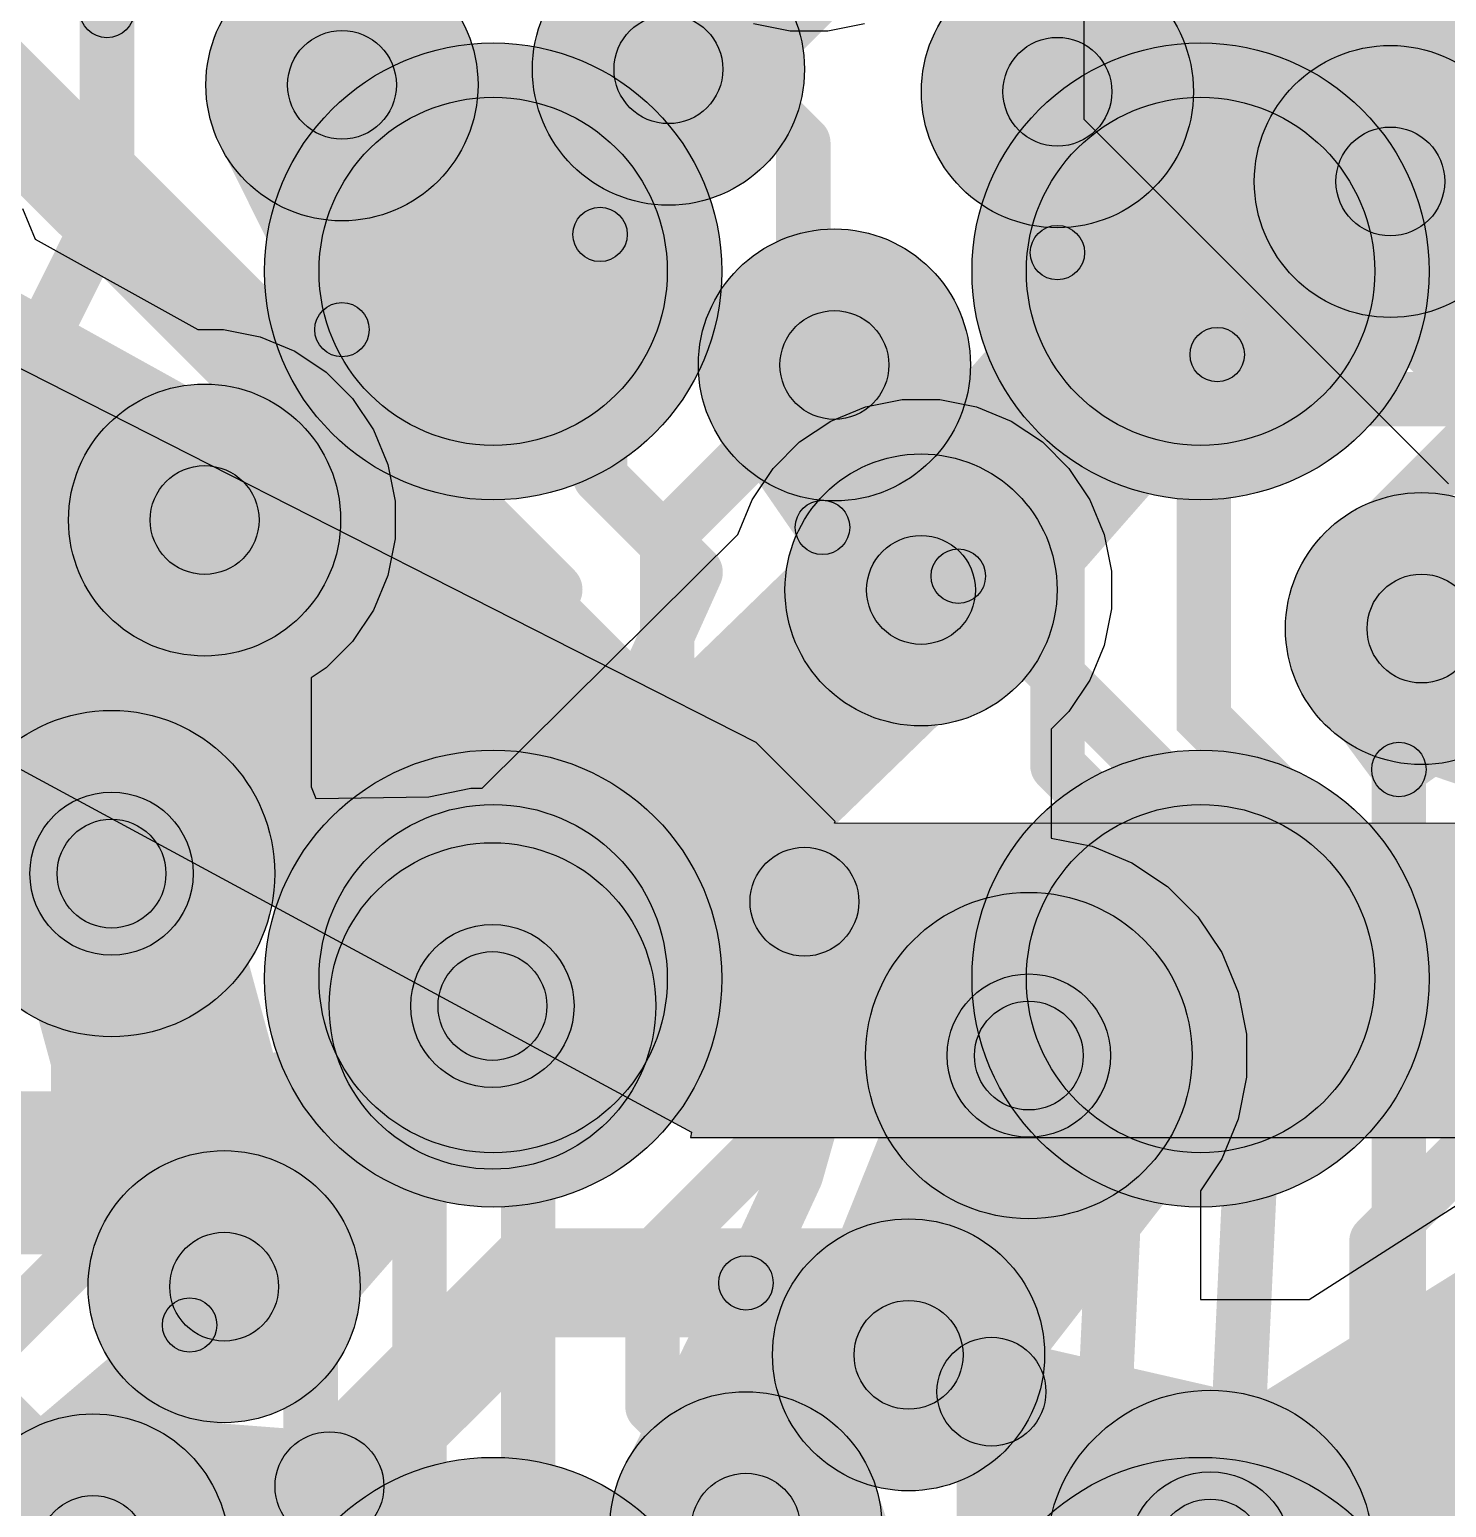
# Model space of a CAD drawing. Extents: x -8.7 to 8.7, y -8.7 to 8.7.
# Drawn here: x -4.976 to -3.674, y -6.986 to -5.628 of the extents above; entities that cross this region are included whole.
import ezdxf

# ---------------------------------------------------------------- set-up
doc = ezdxf.new("R2010")
doc.units = 0
doc.header["$MEASUREMENT"] = 0
doc.layers.get('0').update_dxf_attribs({"color": 1, "linetype": 'CONTINUOUS'})
for name, color, linetype in [('BOTTOMSOLDERMASK', 111, 'CONTINUOUS'), ('DRILL_1', 232, 'CONTINUOUS'), ('DRILL_2', 3, 'CONTINUOUS'), ('DRILL_3', 254, 'CONTINUOUS'), ('L01', 3, 'CONTINUOUS'), ('L02', 241, 'CONTINUOUS'), ('L03', 151, 'CONTINUOUS'), ('L04', 1, 'CONTINUOUS'), ('TOPSOLDERMASK', 4, 'CONTINUOUS')]:
    doc.layers.add(name, color=color, linetype=linetype)

# ---------------------------------------------------------------- blocks, each defined once
blk = doc.blocks.new('_DCODE_19')
h = blk.add_hatch(color=256)
edge = h.paths.add_edge_path()
edge.add_arc((0, 0), 0.16, 0, 360)
blk.add_circle((0, 0), 0.16)
blk = doc.blocks.new('_DCODE_20')
h = blk.add_hatch(color=256)
edge = h.paths.add_edge_path()
edge.add_arc((0, 0), 0.05, 0, 360)
blk.add_circle((0, 0), 0.05)
blk = doc.blocks.new('_DCODE_21')
h = blk.add_hatch(color=256)
edge = h.paths.add_edge_path()
edge.add_arc((0, 0), 0.075, 0, 360)
blk.add_circle((0, 0), 0.075)
blk = doc.blocks.new('_DCODE_24')
h = blk.add_hatch(color=256)
edge = h.paths.add_edge_path()
edge.add_arc((0, 0), 0.025, 0, 360)
blk.add_circle((0, 0), 0.025)
blk = doc.blocks.new('FINGER_100X250OBR_L01')
at = {"const_width": 0.04}
for points in [[(0.02, 0.035, 1), (-0.02, 0.035, 1)], [(0.02, -0.035, 1), (-0.02, -0.035, 1)]]:
    blk.add_lwpolyline(points, format="xyb", close=True, dxfattribs=at)
at = {"const_width": 0.08}
blk.add_lwpolyline([(0, -0.035), (0, 0.035)], dxfattribs=at)
blk = doc.blocks.new('_DCODE_23')
h = blk.add_hatch(color=256)
edge = h.paths.add_edge_path()
edge.add_arc((0, 0), 0.125, 0, 360)
blk.add_circle((0, 0), 0.125)
blk = doc.blocks.new('_DCODE_40')
h = blk.add_hatch(color=256)
edge = h.paths.add_edge_path()
edge.add_arc((0, 0), 0.15, 0, 360)
blk.add_circle((0, 0), 0.15)
blk = doc.blocks.new('_DCODE_47')
h = blk.add_hatch(color=256)
edge = h.paths.add_edge_path()
edge.add_arc((0, 0), 0.21, 0, 360)
blk.add_circle((0, 0), 0.21)
blk = doc.blocks.new('FINGER_100X250OBR_TOPSOLDERMASK')
at = {"const_width": 0.12}
for points in [[(0.06, 0.025, 1), (-0.06, 0.025, 1)], [(0.06, -0.025, 1), (-0.06, -0.025, 1)]]:
    blk.add_lwpolyline(points, format="xyb", close=True, dxfattribs=at)
at = {"const_width": 0.24}
blk.add_lwpolyline([(0, -0.025), (0, 0.025)], dxfattribs=at)

msp = doc.modelspace()

# ---------------------------------------------------------------- hatches: boundary and pattern name
at = {"layer": 'TOPSOLDERMASK'}
msp.add_hatch(color=256, dxfattribs=at).paths.add_polyline_path([(-5.82213, 5.85628), (-5.94736, 5.8366), (-6.62182, 4.80612), (-6.62004, 4.71309), (-6.61635, 4.71188), (-6.61641, 3.82778), (-6.6466, 3.82778), (-6.6471, -4.03837), (-6.61589, -4.03837), (-6.61592, -4.52879), (-6.6172, -4.52906), (-6.6172, -4.60695), (-5.86027, -5.83361), (-4.36774, -6.64124), (-4.36859, -6.64603), (4.07308, -6.64657), (4.06789, -6.61715), (5.53415, -5.73635), (5.53766, -5.63462), (5.44294, -5.50658), (5.34647, -5.50307), (3.90162, -6.35761), (-4.2364, -6.35707), (-4.2357, -6.35554), (-4.30835, -6.28289), (-5.6105, -5.62135), (-6.32696, -4.48393), (-6.32692, -3.89874), (-6.35709, -3.90406), (-6.35708, -3.78827), (-6.36165, -3.76533), (-6.36165, -3.73085), (-6.35708, -3.70789), (-6.35669, 2.45571), (-6.36163, 2.48054), (-6.36163, 2.51502), (-6.35668, 2.53988), (-6.35661, 3.72058), (-6.32642, 3.72058), (-6.32641, 3.88905), (-6.33143, 3.91427), (-6.33143, 3.94875), (-6.3264, 3.974), (-6.32636, 4.63291), (-6.32689, 4.63316), (-5.70048, 5.65949), (-5.70048, 5.75788)])

# ---------------------------------------------------------------- linework, layer by layer
at = {"layer": 'L01', "const_width": 0.025}
for points in [[(-4.89236, -5.61024, 1), (-4.91736, -5.61024, 1)], [(-4.89236, -5.79158, 1), (-4.91736, -5.79158, 1)], [(-4.89236, -5.79158, 1), (-4.91736, -5.79158, 1)], [(-4.43927, -5.81605, 1), (-4.46427, -5.81605, 1)], [(-4.01903, -5.8328, 1), (-4.04403, -5.8328, 1)], [(-4.67643, -5.90359, 1), (-4.70143, -5.90359, 1)], [(-3.87219, -5.92648, 1), (-3.89719, -5.92648, 1)], [(-4.67643, -5.94659, 1), (-4.70143, -5.94659, 1)], [(-4.67643, -5.94659, 1), (-4.70143, -5.94659, 1)], [(-4.43927, -6.03878, 1), (-4.46427, -6.03878, 1)], [(-4.43927, -6.03878, 1), (-4.46427, -6.03878, 1)], [(-4.23488, -6.08532, 1), (-4.25988, -6.08532, 1)], [(-4.94236, -6.12788, 1), (-4.96736, -6.12788, 1)], [(-4.35146, -6.12659, 1), (-4.37646, -6.12659, 1)], [(-4.35146, -6.12659, 1), (-4.37646, -6.12659, 1)], [(-4.48041, -6.14261, 1), (-4.50541, -6.14261, 1)], [(-4.48041, -6.14261, 1), (-4.50541, -6.14261, 1)], [(-4.84829, -6.17463, 1), (-4.87329, -6.17463, 1)], [(-4.24347, -6.20255, 1), (-4.26847, -6.20255, 1)], [(-4.24347, -6.20255, 1), (-4.26847, -6.20255, 1)], [(-4.75422, -6.22139, 1), (-4.77922, -6.22139, 1)], [(-4.51834, -6.2189, 1), (-4.54334, -6.2189, 1)], [(-4.51834, -6.2189, 1), (-4.54334, -6.2189, 1)], [(-4.89602, -6.27062, 1), (-4.92102, -6.27062, 1)], [(-4.89602, -6.27062, 1), (-4.92102, -6.27062, 1)], [(-4.66045, -6.26783, 1), (-4.68545, -6.26783, 1)], [(-4.01903, -6.30406, 1), (-4.04403, -6.30406, 1)], [(-4.01903, -6.30406, 1), (-4.04403, -6.30406, 1)], [(-3.70522, -6.30784, 1), (-3.73022, -6.30784, 1)], [(-4.91895, -6.31673, 1), (-4.94395, -6.31673, 1)], [(-4.91895, -6.31673, 1), (-4.94395, -6.31673, 1)], [(-4.80195, -6.31738, 1), (-4.82695, -6.31738, 1)], [(-4.80195, -6.31738, 1), (-4.82695, -6.31738, 1)], [(-4.56607, -6.31489, 1), (-4.59107, -6.31489, 1)], [(-4.81643, -6.3465, 1), (-4.84143, -6.3465, 1)], [(-4.81643, -6.3465, 1), (-4.84143, -6.3465, 1)], [(-4.46009, -6.36756, 1), (-4.48509, -6.36756, 1)], [(-4.46009, -6.36756, 1), (-4.48509, -6.36756, 1)], [(-3.95099, -6.3721, 1), (-3.97599, -6.3721, 1)], [(-3.95099, -6.3721, 1), (-3.97599, -6.3721, 1)], [(-4.36438, -6.41512, 1), (-4.38938, -6.41512, 1)], [(-4.36438, -6.41512, 1), (-4.38938, -6.41512, 1)], [(-4.20875, -6.50155, 1), (-4.23375, -6.50155, 1)], [(-4.08067, -6.50156, 1), (-4.10567, -6.50156, 1)], [(-3.95707, -6.50157, 1), (-3.98207, -6.50157, 1)], [(-3.95707, -6.50157, 1), (-3.98207, -6.50157, 1)], [(-3.83363, -6.50158, 1), (-3.85863, -6.50158, 1)], [(-3.83363, -6.50158, 1), (-3.85863, -6.50158, 1)], [(-3.70522, -6.50159, 1), (-3.73022, -6.50159, 1)], [(-3.70522, -6.50159, 1), (-3.73022, -6.50159, 1)], [(-4.60523, -6.54034, 1), (-4.63023, -6.54034, 1)], [(-4.37996, -6.54146, 1), (-4.40496, -6.54146, 1)], [(-4.50523, -6.66673, 1), (-4.53023, -6.66673, 1)], [(-4.25925, -6.68026, 1), (-4.28425, -6.68026, 1)], [(-4.25925, -6.68026, 1), (-4.28425, -6.68026, 1)], [(-4.91895, -6.75597, 1), (-4.94395, -6.75597, 1)], [(-4.91895, -6.75597, 1), (-4.94395, -6.75597, 1)], [(-4.30523, -6.77964, 1), (-4.33023, -6.77964, 1)], [(-4.81643, -6.81837, 1), (-4.84143, -6.81837, 1)]]:
    msp.add_lwpolyline(points, format="xyb", close=True, dxfattribs=at)
at = {"layer": 'L01', "const_width": 0.05}
for points in [[(-4.90486, -5.79158), (-4.90486, -5.61024)], [(-5.0459, -6.07502), (-4.90486, -5.79158)], [(-4.45177, -6.03878), (-4.45177, -5.81605)], [(-4.03153, -6.30406), (-4.03153, -5.8328)], [(-4.68893, -5.94659), (-4.68893, -5.90359)], [(-3.88469, -5.92648), (-3.89699, -5.93878), (-3.89699, -6.26117), (-3.83763, -6.32053), (-3.84613, -6.50158)], [(-4.49291, -6.14261), (-4.68893, -5.94659)], [(-4.36396, -6.12659), (-4.45177, -6.03878)], [(-4.25597, -6.20255), (-4.24738, -6.08532)], [(-4.95486, -6.12788), (-5.0013, -6.2309)], [(-4.47259, -6.36756), (-4.36396, -6.12659)], [(-4.53084, -6.2189), (-4.49291, -6.14261)], [(-4.86079, -6.17463), (-4.90852, -6.27062)], [(-4.37688, -6.41512), (-4.25597, -6.20255)], [(-4.76672, -6.22139), (-4.81445, -6.31738)], [(-4.57857, -6.31489), (-4.53084, -6.2189)], [(-4.90852, -6.27062), (-4.93145, -6.31673)], [(-4.77037, -7.58925), (-4.77037, -7.1766), (-4.71773, -7.12396), (-4.71773, -6.36856), (-4.68866, -6.30317), (-4.67295, -6.26783)], [(-3.96349, -6.3721), (-4.03153, -6.30406)], [(-3.71772, -6.50159), (-3.71772, -6.30784)], [(-4.93145, -6.31673), (-4.93145, -6.75597)], [(-4.81445, -6.31738), (-4.82893, -6.3465)], [(-4.82893, -6.3465), (-4.82893, -6.81837)], [(-4.47259, -6.36756), (-4.61773, -6.54034)], [(-3.96957, -6.50157), (-3.96349, -6.3721)], [(-4.37688, -6.41512), (-4.39246, -6.54146)], [(-4.36292, -8.01409), (-4.37037, -8.00114), (-4.37037, -7.34236), (-4.09925, -7.07124), (-4.09925, -6.63103), (-4.09317, -6.50156)], [(-4.27175, -6.68026), (-4.22125, -6.50155)], [(-3.96957, -6.50157), (-3.99822, -7.11165)], [(-3.84613, -6.50158), (-3.87567, -7.13054)], [(-3.71772, -6.50159), (-3.71772, -7.11403)], [(-4.61773, -6.54034), (-4.61773, -7.1654)], [(-4.39246, -6.54146), (-4.51773, -6.66673)], [(-4.51773, -6.66673), (-4.51773, -7.20684)], [(-4.31773, -6.77964), (-4.27175, -6.68026)], [(-4.93145, -6.75597), (-5.11773, -6.94225)]]:
    msp.add_lwpolyline(points, dxfattribs=at)
at = {"layer": 'L01'}
for points in [[(-4.4762, -5.82138), (-4.50495, -5.68956), (-4.43826, -5.83708), (-4.32474, -5.76416)], [(-3.68569, -5.88584), (-3.87671, -5.95017), (-3.84405, -5.72748), (-3.90838, -5.9185)], [(-4.71133, -5.9147), (-4.80091, -5.73414), (-4.66653, -5.9147), (-4.57695, -5.73414)], [(-4.05086, -5.84865), (-4.12336, -5.76023), (-4.0122, -5.84865), (-3.9397, -5.76023)], [(-4.26796, -6.09951), (-4.3342, -6.00346), (-4.22909, -6.10236), (-4.14956, -6.01699)], [(-3.73781, -6.32272), (-3.79242, -6.24899), (-3.70328, -6.32825), (-3.62839, -6.27524)], [(-4.42971, -6.94909), (-4.34013, -6.76853), (-4.20575, -6.94909), (-4.29533, -6.76853)], [(-4.80397, -6.817), (-4.79292, -7.01826), (-4.84512, -6.79932), (-4.99869, -6.92987)]]:
    msp.add_solid(points, dxfattribs=at)
at = {"layer": 'L02'}
for points, const_width in [([(-4.34519, -5.33765), (-4.58146, -5.57392), (-4.58426, -5.57392), (-4.68893, -5.67859)], 0.05), ([(-4.12897, -5.40429), (-4.38893, -5.66425)], 0.15), ([(-3.72559, -5.76738), (-3.72559, -5.49814)], 0.15), ([(-5.12519, -5.56811), (-4.26398, -6.42932)], 0.1), ([(-2.8702, -6.38662), (-3.20581, -6.38662), (-3.62505, -5.96738), (-3.80845, -5.96738), (-3.95514, -5.82069), (-4.03153, -5.68494)], 0.05), ([(-5.80873, -6.14882), (-4.90068, -6.40352)], 0.2), ([(-4.12262, -6.13012), (-3.52941, -6.72333), (-3.40961, -6.72333)], 0.05), ([(-4.26398, -6.42932), (-4.26396, -6.42933)], 0.1), ([(-4.55068, -6.52516), (-4.66842, -6.6429)], 0.15), ([(-5.0146, -6.67852), (-5.07226, -6.62086)], 0.15), ([(-4.75114, -6.6429), (-4.78676, -6.67852)], 0.15), ([(-4.66842, -6.6429), (-4.75114, -6.6429)], 0.15), ([(-4.78676, -6.67852), (-5.0146, -6.67852)], 0.15), ([(-4.09218, -6.87964), (-4.12453, -6.87964), (-4.22453, -6.77964), (-4.51352, -6.77964), (-4.70047, -6.96659)], 0.1)]:
    msp.add_lwpolyline(points, dxfattribs=dict(at, const_width=const_width))
for points, const_width in [([(-4.35143, -5.66425, 1), (-4.42643, -5.66425, 1)], 0.075), ([(-4.67643, -5.67859, 1), (-4.70143, -5.67859, 1)], 0.025), ([(-4.01903, -5.68494, 1), (-4.04403, -5.68494, 1)], 0.025), ([(-3.68809, -5.76738, 1), (-3.76309, -5.76738, 1)], 0.075), ([(-4.11012, -6.13012, 1), (-4.13512, -6.13012, 1)], 0.025), ([(-4.85068, -6.40352, 1), (-4.95068, -6.40352, 1)], 0.1), ([(-4.23898, -6.42932, 1), (-4.28898, -6.42932, 1)], 0.05), ([(-4.23898, -6.42932, 1), (-4.28898, -6.42932, 1)], 0.05), ([(-4.23896, -6.42933, 1), (-4.28896, -6.42933, 1)], 0.05), ([(-4.51318, -6.52516, 1), (-4.58818, -6.52516, 1)], 0.075), ([(-4.71364, -6.6429, 1), (-4.78864, -6.6429, 1)], 0.075), ([(-4.63092, -6.6429, 1), (-4.70592, -6.6429, 1)], 0.075), ([(-4.9771, -6.67852, 1), (-5.0521, -6.67852, 1)], 0.075), ([(-4.74926, -6.67852, 1), (-4.82426, -6.67852, 1)], 0.075), ([(-4.06718, -6.87964, 1), (-4.11718, -6.87964, 1)], 0.05), ([(-4.67547, -6.96659, 1), (-4.72547, -6.96659, 1)], 0.05)]:
    msp.add_lwpolyline(points, format="xyb", close=True, dxfattribs=dict(at, const_width=const_width))
for points in [[(-4.11174, -5.92732), (-4.09768, -6.12838), (-4.30493, -6.04061), (-4.13632, -6.15103)], [(-3.57853, -6.13841), (-3.5142, -6.32943), (-3.73689, -6.29677), (-3.54587, -6.3611)], [(-4.25453, -6.38023), (-4.02951, -6.42344), (-4.30638, -6.45581), (-4.18505, -6.65018)], [(-4.02123, -7.10317), (-4.13552, -6.90458), (-3.85767, -6.88215), (-4.081, -6.83091)], [(-4.67212, -7.00778), (-4.84685, -7.12807), (-4.69664, -6.91674), (-4.90816, -6.90048)], [(-4.19927, -6.96474), (-4.13494, -7.15576), (-4.35763, -7.1231), (-4.16661, -7.18743)]]:
    msp.add_solid(points, dxfattribs=at)
at = {"layer": 'L03', "const_width": 0.2}
for points in [[(-3.85703, -5.21574), (-3.85703, -5.64831)], [(-3.85703, -5.64831), (-3.49721, -6.00813)], [(-5.15981, -5.88706), (-4.81517, -6.07854)], [(-4.55068, -6.52516), (-4.15687, -6.14279)], [(-4.90068, -6.40352), (-4.79721, -6.78313)], [(-4.0578, -6.57075), (-4.16828, -6.84579)], [(-3.89122, -7.02835), (-3.49721, -6.78313)]]:
    msp.add_lwpolyline(points, dxfattribs=at)
at = {"layer": 'L03'}
for points in [[(-3.67225, -6.04528), (-4.00707, -5.71046), (-4.00708, -5.54084)], [(-4.20874, -5.62261), (-4.24254, -5.62933), (-4.27705, -5.62933), (-4.31086, -5.62261)], [(-4.98253, -5.7923), (-4.97089, -5.82037), (-4.82129, -5.9035), (-4.79791, -5.9035), (-4.76411, -5.91022), (-4.73225, -5.92342), (-4.70358, -5.94258), (-4.67921, -5.96695), (-4.66005, -5.99562), (-4.64685, -6.02748), (-4.64013, -6.06128), (-4.64013, -6.09579), (-4.64685, -6.1296), (-4.66005, -6.16146), (-4.67921, -6.19013), (-4.70358, -6.2145), (-4.71723, -6.22363), (-4.71723, -6.32365), (-4.7128, -6.33435), (-4.60903, -6.3328), (-4.57039, -6.32512), (-4.56004, -6.32512), (-4.32519, -6.09173), (-4.31199, -6.05987), (-4.29283, -6.0312), (-4.26846, -6.00683), (-4.23979, -5.98767), (-4.20793, -5.97447), (-4.17412, -5.96775), (-4.13961, -5.96775), (-4.10581, -5.97447), (-4.07395, -5.98767), (-4.04528, -6.00683), (-4.02091, -6.0312), (-4.00175, -6.05987), (-3.98855, -6.09173), (-3.98183, -6.12553), (-3.98183, -6.16004), (-3.98855, -6.19385), (-4.00175, -6.22571), (-4.02091, -6.25438), (-4.03736, -6.27083), (-4.03736, -6.37085), (-3.99945, -6.37839), (-3.96304, -6.39347), (-3.93027, -6.41537), (-3.90242, -6.44322), (-3.88052, -6.47599), (-3.86544, -6.5124), (-3.85776, -6.55103), (-3.85776, -6.59046), (-3.86544, -6.6291), (-3.88052, -6.66551), (-3.90017, -6.69491), (-3.90016, -6.79494), (-3.80014, -6.79494), (-3.65233, -6.70021)]]:
    msp.add_lwpolyline(points, dxfattribs=at)
at = {"layer": 'L03', "const_width": 0.1}
for points in [[(-3.80703, -5.64831, 1), (-3.90703, -5.64831, 1)], [(-4.76517, -6.07854, 1), (-4.86517, -6.07854, 1)], [(-4.10687, -6.14279, 1), (-4.20687, -6.14279, 1)], [(-4.85068, -6.40352, 1), (-4.95068, -6.40352, 1)], [(-4.50068, -6.52516, 1), (-4.60068, -6.52516, 1)], [(-4.0078, -6.57075, 1), (-4.1078, -6.57075, 1)], [(-4.74721, -6.78313, 1), (-4.84721, -6.78313, 1)], [(-4.11828, -6.84579, 1), (-4.21828, -6.84579, 1)], [(-3.84122, -7.02835, 1), (-3.94122, -7.02835, 1)]]:
    msp.add_lwpolyline(points, format="xyb", close=True, dxfattribs=at)
at = {"layer": 'L04'}
for points, const_width in [([(-4.43195, -5.565), (-4.34265, -5.65429)], 0.05), ([(-4.34265, -5.65429), (-4.265, -5.73193)], 0.05), ([(-4.265, -5.73193), (-4.265, -5.96806)], 0.05), ([(-4.55, -5.85), (-4.81517, -6.11517)], 0.2), ([(-3.9, -5.85), (-4.15687, -6.14279)], 0.2), ([(-4.265, -5.96806), (-4.39018, -6.09324)], 0.05), ([(-3.615, -5.96806), (-3.74018, -6.09324)], 0.05), ([(-4.81517, -6.11517), (-4.81517, -6.07854)], 0.2), ([(-4.81517, -6.07854), (-4.915, -6.17837)], 0.05), ([(-4.39018, -6.09324), (-4.39018, -6.25676)], 0.05), ([(-3.74018, -6.09324), (-3.74018, -6.19703)], 0.05), ([(-4.915, -6.17837), (-4.915, -6.61806)], 0.05), ([(-3.74018, -6.19703), (-3.615, -6.32221)], 0.05), ([(-4.39018, -6.25676), (-4.265, -6.38194)], 0.05), ([(-4.265, -6.38194), (-4.265, -6.61806)], 0.05), ([(-4.55, -6.5), (-4.79721, -6.78313)], 0.2), ([(-3.9, -6.5), (-4.16828, -6.84579)], 0.2), ([(-4.915, -6.61806), (-5.01696, -6.72002)], 0.05), ([(-4.265, -6.61806), (-4.4036, -6.75666)], 0.05), ([(-3.615, -6.61806), (-3.73835, -6.74141)], 0.05), ([(-3.73835, -6.74141), (-3.73835, -6.8994)], 0.05), ([(-4.4036, -6.75666), (-4.4036, -6.89334)], 0.05), ([(-5.01696, -6.88604), (-4.915, -6.988)], 0.05), ([(-4.4036, -6.89334), (-4.265, -7.03194)], 0.05), ([(-3.73835, -6.8994), (-3.615, -7.02275)], 0.05), ([(-4.915, -6.988), (-4.915, -7.26806)], 0.05)]:
    msp.add_lwpolyline(points, dxfattribs=dict(at, const_width=const_width))
for points, const_width in [([(-4.33015, -5.65429, 1), (-4.35515, -5.65429, 1)], 0.025), ([(-4.2525, -5.73193, 1), (-4.2775, -5.73193, 1)], 0.025), ([(-4.5, -5.85, 1), (-4.6, -5.85, 1)], 0.1), ([(-3.85, -5.85, 1), (-3.95, -5.85, 1)], 0.1), ([(-4.2525, -5.96806, 1), (-4.2775, -5.96806, 1)], 0.025), ([(-4.76517, -6.07854, 1), (-4.86517, -6.07854, 1)], 0.1), ([(-4.76517, -6.11517, 1), (-4.86517, -6.11517, 1)], 0.1), ([(-4.76517, -6.11517, 1), (-4.86517, -6.11517, 1)], 0.1), ([(-4.10687, -6.14279, 1), (-4.20687, -6.14279, 1)], 0.1), ([(-4.80267, -6.07854, 1), (-4.82767, -6.07854, 1)], 0.025), ([(-4.37768, -6.09324, 1), (-4.40268, -6.09324, 1)], 0.025), ([(-3.72768, -6.09324, 1), (-3.75268, -6.09324, 1)], 0.025), ([(-4.9025, -6.17837, 1), (-4.9275, -6.17837, 1)], 0.025), ([(-3.72768, -6.19703, 1), (-3.75268, -6.19703, 1)], 0.025), ([(-4.37768, -6.25676, 1), (-4.40268, -6.25676, 1)], 0.025), ([(-4.2525, -6.38194, 1), (-4.2775, -6.38194, 1)], 0.025), ([(-4.5, -6.5, 1), (-4.6, -6.5, 1)], 0.1), ([(-3.85, -6.5, 1), (-3.95, -6.5, 1)], 0.1), ([(-4.9025, -6.61806, 1), (-4.9275, -6.61806, 1)], 0.025), ([(-4.2525, -6.61806, 1), (-4.2775, -6.61806, 1)], 0.025), ([(-4.74721, -6.78313, 1), (-4.84721, -6.78313, 1)], 0.1), ([(-3.72585, -6.74141, 1), (-3.75085, -6.74141, 1)], 0.025), ([(-4.3911, -6.75666, 1), (-4.4161, -6.75666, 1)], 0.025), ([(-4.11828, -6.84579, 1), (-4.21828, -6.84579, 1)], 0.1), ([(-4.3911, -6.89334, 1), (-4.4161, -6.89334, 1)], 0.025), ([(-3.72585, -6.8994, 1), (-3.75085, -6.8994, 1)], 0.025), ([(-4.9025, -6.988, 1), (-4.9275, -6.988, 1)], 0.025)]:
    msp.add_lwpolyline(points, format="xyb", close=True, dxfattribs=dict(at, const_width=const_width))
at = {"layer": 'TOPSOLDERMASK'}
for points in [[(-6.6466, 3.82778), (-6.6471, -4.03837), (-6.61589, -4.03837), (-6.61592, -4.52879), (-6.6172, -4.52906), (-6.6172, -4.60695), (-5.86027, -5.83361), (-4.36774, -6.64124), (-4.36859, -6.64603), (4.07308, -6.64657)], [(3.90162, -6.35761), (-4.2364, -6.35707), (-4.2357, -6.35554), (-4.30835, -6.28289), (-5.6105, -5.62135), (-6.32696, -4.48393), (-6.32692, -3.89874), (-6.35709, -3.90406), (-6.35708, -3.78827), (-6.36165, -3.76533), (-6.36165, -3.73085), (-6.35708, -3.70789), (-6.35669, 2.45571)]]:
    msp.add_lwpolyline(points, dxfattribs=at)

# ---------------------------------------------------------------- block references
at = {"layer": 'BOTTOMSOLDERMASK'}
for p in [(-4.55, -5.85), (-3.9, -5.85), (-4.55, -6.5), (-3.9, -6.5)]:
    msp.add_blockref('_DCODE_19', p, dxfattribs=at)
at = {"layer": 'DRILL_1'}
for p in [(-4.38893, -5.66425), (-4.68893, -5.67859), (-4.03153, -5.68494), (-3.72559, -5.76738), (-4.23644, -5.93604), (-4.81517, -6.07854), (-4.15687, -6.14279), (-3.69699, -6.17831), (-4.90068, -6.40352), (-4.55068, -6.52516), (-4.0578, -6.57075), (-4.79721, -6.78313), (-4.16828, -6.84579), (-4.31773, -7.00464), (-4.91773, -7.02511), (-3.89122, -7.02835)]:
    msp.add_blockref('_DCODE_20', p, dxfattribs=at)
at = {"layer": 'DRILL_2'}
for p in [(-4.90068, -6.40352), (-4.55068, -6.52516), (-4.0578, -6.57075), (-3.89122, -7.02835)]:
    msp.add_blockref('_DCODE_21', p, dxfattribs=at)
at = {"layer": 'DRILL_3'}
for p in [(-4.81517, -6.07854), (-4.15687, -6.14279), (-4.79721, -6.78313), (-4.16828, -6.84579)]:
    msp.add_blockref('_DCODE_20', p, dxfattribs=at)
at = {"layer": 'L01'}
for name, p in [('_DCODE_23', (-4.38893, -5.66425)), ('_DCODE_23', (-4.68893, -5.67859)), ('_DCODE_23', (-4.03153, -5.68494)), ('_DCODE_24', (-4.90486, -5.61024)), ('_DCODE_23', (-3.72559, -5.76738)), ('_DCODE_24', (-4.45177, -5.81605)), ('_DCODE_23', (-4.23644, -5.93604)), ('_DCODE_24', (-4.03153, -5.8328)), ('_DCODE_24', (-4.68893, -5.90359)), ('_DCODE_24', (-3.88469, -5.92648)), ('_DCODE_23', (-3.69699, -6.17831)), ('_DCODE_24', (-4.24738, -6.08532)), ('_DCODE_24', (-3.71772, -6.30784)), ('_DCODE_24', (-4.31773, -6.77964)), ('_DCODE_24', (-4.82893, -6.81837)), ('_DCODE_23', (-4.31773, -7.00464)), ('_DCODE_23', (-4.91773, -7.02511))]:
    msp.add_blockref(name, p, dxfattribs=at)
for p, rotation in [((-4.95486, -6.12788), 153.5741717), ((-4.86079, -6.17463), 153.5741717), ((-4.76672, -6.22139), 153.5741717), ((-4.67264, -6.26814), 153.5741717), ((-4.57857, -6.31489), 153.5741717), ((-4.47259, -6.36756), 153.5741717), ((-4.37688, -6.41512), 153.5741717), ((-4.22125, -6.50155), 169.9962315), ((-4.09317, -6.50156), 169.9962315), ((-3.96957, -6.50157), 169.9962315), ((-3.84613, -6.50158), 169.9962315), ((-3.71772, -6.50159), 179.9962315)]:
    msp.add_blockref('FINGER_100X250OBR_L01', p, dxfattribs=dict(at, rotation=rotation))
at = {"layer": 'L02'}
for name, p in [('_DCODE_23', (-4.38893, -5.66425)), ('_DCODE_23', (-4.68893, -5.67859)), ('_DCODE_23', (-4.03153, -5.68494)), ('_DCODE_23', (-3.72559, -5.76738)), ('_DCODE_23', (-4.23644, -5.93604)), ('_DCODE_23', (-3.69699, -6.17831)), ('_DCODE_24', (-4.12262, -6.13012)), ('_DCODE_40', (-4.90068, -6.40352)), ('_DCODE_40', (-4.55068, -6.52516)), ('_DCODE_20', (-4.26396, -6.42933)), ('_DCODE_40', (-4.0578, -6.57075)), ('_DCODE_20', (-4.09218, -6.87964)), ('_DCODE_23', (-4.31773, -7.00464)), ('_DCODE_40', (-3.89122, -7.02835)), ('_DCODE_23', (-4.91773, -7.02511)), ('_DCODE_20', (-4.70047, -6.96659))]:
    msp.add_blockref(name, p, dxfattribs=at)
at = {"layer": 'L03'}
for name, p in [('_DCODE_23', (-4.81517, -6.07854)), ('_DCODE_23', (-4.15687, -6.14279)), ('_DCODE_40', (-4.90068, -6.40352)), ('_DCODE_40', (-4.55068, -6.52516)), ('_DCODE_40', (-4.0578, -6.57075)), ('_DCODE_23', (-4.79721, -6.78313)), ('_DCODE_23', (-4.16828, -6.84579)), ('_DCODE_40', (-3.89122, -7.02835))]:
    msp.add_blockref(name, p, dxfattribs=at)
at = {"layer": 'L04'}
for name, p in [('_DCODE_47', (-4.55, -5.85)), ('_DCODE_47', (-3.9, -5.85)), ('_DCODE_23', (-4.81517, -6.07854)), ('_DCODE_23', (-4.15687, -6.14279)), ('_DCODE_47', (-4.55, -6.5)), ('_DCODE_47', (-3.9, -6.5)), ('_DCODE_23', (-4.79721, -6.78313)), ('_DCODE_23', (-4.16828, -6.84579)), ('_DCODE_47', (-4.55, -7.15)), ('_DCODE_47', (-3.9, -7.15))]:
    msp.add_blockref(name, p, dxfattribs=at)
at = {"layer": 'TOPSOLDERMASK'}
for p, rotation in [((-5.14301, -6.03438), 153.5741717), ((-5.04894, -6.08113), 153.5741717), ((-4.95486, -6.12788), 153.5741717), ((-4.86079, -6.17463), 153.5741717), ((-4.76672, -6.22139), 153.5741717), ((-4.67264, -6.26814), 153.5741717), ((-4.57857, -6.31489), 153.5741717), ((-4.47259, -6.36756), 153.5741717), ((-4.37688, -6.41512), 153.5741717), ((-4.22125, -6.50155), 169.9962315), ((-4.09317, -6.50156), 169.9962315), ((-3.96957, -6.50157), 169.9962315), ((-3.84613, -6.50158), 169.9962315), ((-3.71772, -6.50159), 179.9962315), ((-3.61267, -6.50159), 179.9962315)]:
    msp.add_blockref('FINGER_100X250OBR_TOPSOLDERMASK', p, dxfattribs=dict(at, rotation=rotation))

doc.saveas('drawing.dxf')
